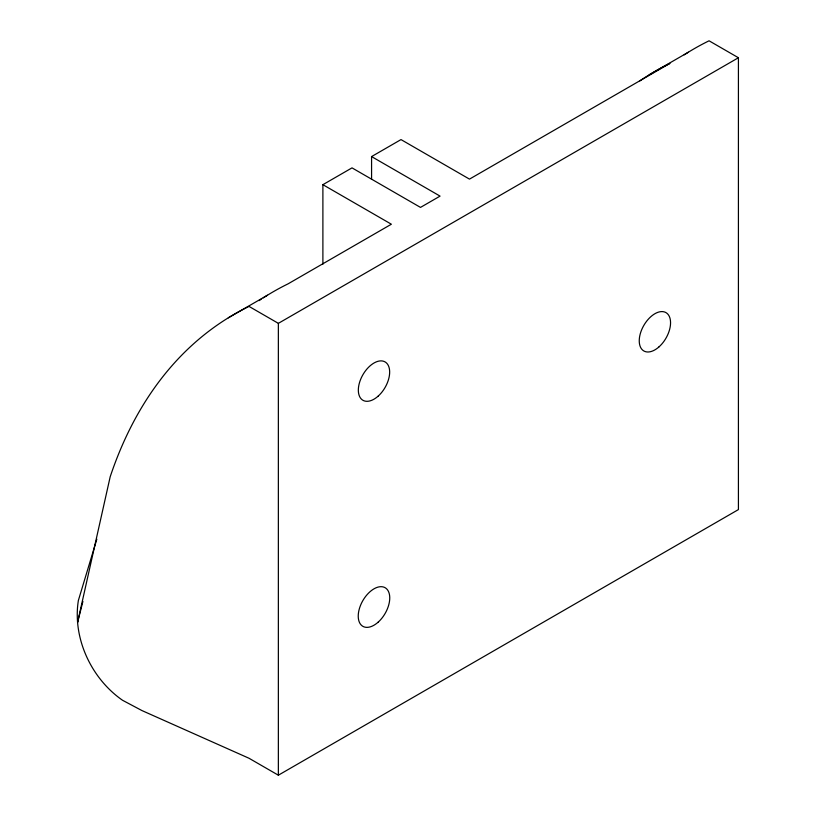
<?xml version="1.0" encoding="UTF-8"?>
<svg xmlns="http://www.w3.org/2000/svg" width="816" height="816" viewBox="0 0 816 816"><rect width="100%" height="100%" fill="white"/><g stroke="black" fill="none" stroke-linecap="round" stroke-linejoin="round"><path stroke-width="1.22" d="M82.906 601.433L77.581 622.394L110.191 476.748A719.008 415.12 60 0 1 249.013 306.408L278.358 323.35L738.419 57.742L738.419 509.592L278.358 775.2L249.013 758.258L141.964 710.573L122.553 700.281A89.923 73.42 60 0 1 78.377 600.433L96.839 539.172M322.891 264.19L322.891 184.681L352.012 167.872L420.495 207.407L440.059 196.115L371.576 156.58L371.576 179.469M371.576 156.58L401.003 139.587L469.486 179.122L669.936 63.393A719.008 415.12 60 0 0 639.856 80.896M228.327 317.812L267.454 295.219M649.25 74.797L688.378 52.204M738.419 57.742L709.063 40.8A719.008 415.12 60 0 0 684.175 54.856M322.891 184.681L391.374 224.216L288.14 283.815A719.008 415.12 60 0 0 263.252 297.871M278.358 323.35L278.358 775.2M259.09 300.625A719.008 415.12 60 0 1 261.161 299.237M378.053 396.229A22.144 12.791 -60 0 0 385.07 361.916A22.144 12.791 -60 0 0 358.867 385.152A22.144 12.791 -60 0 0 378.053 396.229M658.951 346.922A22.144 12.791 -60 0 0 665.978 312.62A22.144 12.791 -60 0 0 639.775 335.855A22.144 12.791 -60 0 0 658.951 346.922M378.073 622.241A22.287 12.862 -60 0 0 385.142 587.724A22.287 12.862 -60 0 0 358.775 611.102A22.287 12.862 -60 0 0 378.073 622.241"/></g></svg>
